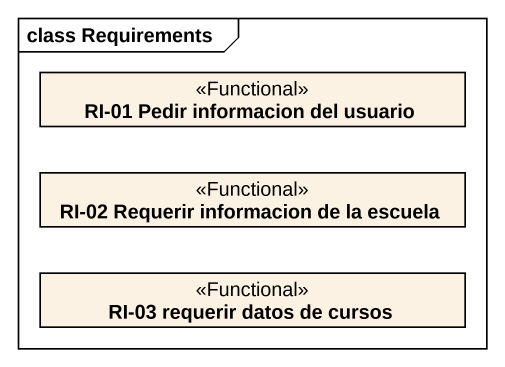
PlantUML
@startuml
mainframe class Requirements
hide circle
hide empty members
class "RI-01 Pedir informacion del usuario" as RI_01_Pedir_informacion_del <<Functional>>
class "RI-02 Requerir informacion de la escuela" as RI_02_Requerir_informacion <<Functional>>
class "RI-03 requerir datos de cursos" as RI_03_requerir_datos_de <<Functional>>
@enduml
